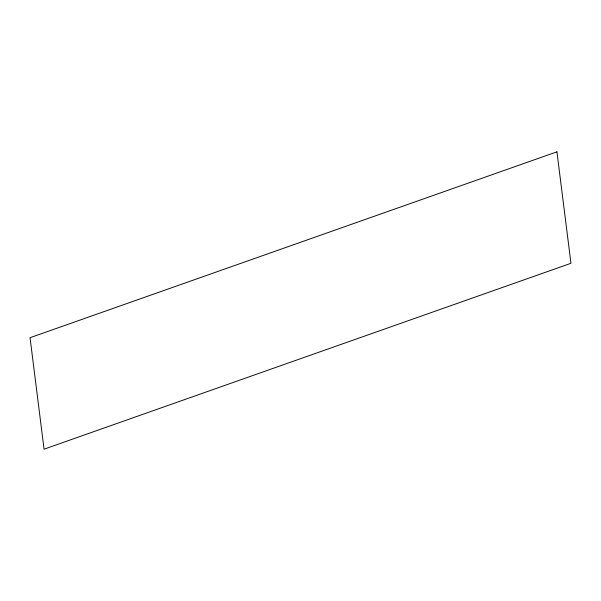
<?xml version="1.0" encoding="UTF-8"?>
<svg xmlns="http://www.w3.org/2000/svg" width="601" height="601" viewBox="0 0 601 601"><rect width="100%" height="100%" fill="white"/><g stroke="black" fill="none" stroke-linecap="round" stroke-linejoin="round"><path stroke-width="0.9" d="M556.939 151.82L30.05 337.709L44.061 449.18L570.95 263.291L556.939 151.82"/></g></svg>
